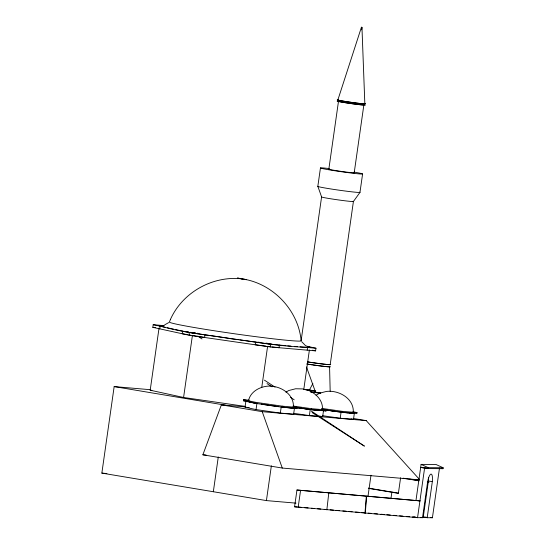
<?xml version="1.0" encoding="UTF-8"?>
<svg xmlns="http://www.w3.org/2000/svg" width="545" height="545" viewBox="0 0 545 545"><rect width="100%" height="100%" fill="white"/><g stroke="black" fill="none" stroke-linecap="round" stroke-linejoin="round"><path stroke-width="0.82" d="M364.973 513.138L366.335 496.27M365.279 513.158L366.642 496.297M326.843 509.854L328.785 493.041M296.003 503.144L266.416 500.596L101.854 473.108L114.164 386.589L150.42 389.709M309.029 346.715L315.971 348.228L315.589 350.871L270.34 346.974L188.958 335.209L152.825 327.341L153.2 324.697L164.093 325.637M245.638 406.447L183.583 397.475L150.195 390.206L159.017 328.24M160.141 326.21L159.76 328.853L158.677 328.267M182.616 331.108L182.241 333.751L187.712 334.698M188.958 335.209L189.333 332.566L175.395 329.534M183.583 397.475L192.405 335.509L204.586 337.471L204.968 334.828M192.794 332.77L195.226 333.22M213.333 491.726L218.286 456.955M293.087 406.563L297.134 407.435L296.984 408.484L282.337 407.244L255.537 403.382L243.383 400.759L243.533 399.71L249.228 400.194M255.591 342.144L255.217 344.787L265.94 346.164M255.537 403.382L255.687 402.333L243.533 399.71M256.041 409.581L256.913 403.498L245.89 401.12L245.025 407.204L256.041 409.581L280.334 413.083L293.612 414.207L294.477 408.123L286.18 407.422M261.75 387.413L267.595 346.375L269.502 346.62M270.34 346.974L270.722 344.331L286.03 345.653M279.408 345.08L279.033 347.724L271.887 346.899M266.416 500.596L271.362 465.825M280.334 413.083L281.206 406.999L284.524 407.279M282.337 407.244L282.487 406.195L297.134 407.435M301.133 340.659L321.591 196.909L317.837 186.322L320.46 167.908M328.839 169.12L338.5 101.247A12.835 0.47 8.1 0 0 338.724 101.397M307.182 350.149L307.557 347.499M303.797 389.334L309.397 349.972M361.607 29.846L361.962 27.332L361.424 27.25L337.88 99.898A13.645 0.497 8.1 0 0 354.005 102.719A13.645 0.497 8.1 0 0 363.467 103.346M428.547 477.733A8.992 2.337 -81.3 0 1 428.397 481.017L423.254 517.116L427.198 517.716L432.335 481.617A8.992 2.337 -81.3 0 0 431.081 474.041A8.992 2.337 -81.3 0 0 427.675 481.589L422.532 517.689L417.545 517.661L294.572 506.789L296.957 490.01L419.929 500.882L296.957 490.01M293.455 413.287L309.369 415.583L310.234 409.493L296.834 407.565M311.372 409.738L311.522 408.695L326.169 409.935L326.019 410.984L311.372 409.738L297.134 407.687M298.156 507.381L300.54 490.609M354.202 172.785L363.862 104.913A12.835 0.47 8.1 0 1 353.671 103.897A12.835 0.47 8.1 0 1 339.794 101.67M309.369 415.583L322.647 416.707L323.512 410.623M330.202 364.591L353.412 201.507L359.966 192.412L362.589 173.998M322.62 415.699L340.209 418.24L341.075 412.149L347.717 412.715M342.212 412.395L342.362 411.352L357.009 412.592L356.859 413.635L342.212 412.395L322.115 409.499M340.209 418.24L353.487 419.364L354.352 413.274L349.372 412.851M368.045 495.936L370.988 475.24M390.929 498.75L391.855 492.258L394.328 492.469M400.602 477.761L398.381 493.348L368.372 488.334M421.101 464.381L428.275 467.671L428.145 468.591L420.672 467.406L428.145 468.591L443.017 468.686L443.146 467.76L435.973 464.469L421.101 464.381L415.992 500.283L419.929 500.882M415.508 517.069L413.601 517.062L417.545 517.661L424.609 468.005L427.914 468.026M427.198 517.716L432.417 517.75L439.488 468.094M248.513 400.752C250.175 392.393 258.385 387.406 266.341 386.316L266.594 386.269C278.924 384.743 294.191 393.347 293.408 407.06M419.057 479.832L282.283 468.06L202.869 454.796L221.379 404.846L245.965 406.965M312.878 383.523L309.356 390.118A20.56 0.756 8.1 0 0 304.11 389.403M168.739 322.586L164.638 324.875M285.914 392.202L288.7 390.533L295.628 388.769L302.482 388.898L308.913 390.636M316.059 395.275L319.54 393.183L326.469 391.426C338.799 389.9 354.066 398.504 353.283 412.218M305.234 345.571L310.112 347.301C283.85 347.124 257.785 341.96 231.734 338.881C207.563 334.596 182.493 332.893 159.051 325.617L164.011 325.467M361.437 27.257L361.962 27.332L364.837 103.795M428.275 467.671L443.146 467.76M423.254 517.116L426.238 517.137M243.383 400.759L245.829 400.963M311.066 409.568L316.046 409.99M317.701 410.126L322.681 410.548M247.519 407.415L249.174 407.558M161.054 325.74L159.392 325.597L161.02 325.951M152.825 327.341L155.345 327.559M272.044 344.086L265.476 343.37M308.082 347.185L309.771 347.329L307.332 346.797M287.692 345.789L291.003 346.075M294.314 346.361L297.625 346.647M300.104 346.858L315.971 348.228M150.195 390.206L151.864 390.349M221.379 404.846L262.227 411.673L366.24 420.624L419.337 479.273M202.869 454.796L206.139 455.075M101.854 473.108L106.909 473.544M294.572 506.789L297.114 507.007M298.803 507.15L301.344 507.368M304.73 507.661L308.123 507.954M311.508 508.247L314.049 508.465M317.435 508.751L320.821 509.044M324.207 509.337L327.593 509.63M330.134 509.848L333.52 510.14M336.061 510.358L339.446 510.651M342.839 510.938L346.225 511.23M348.766 511.448L352.152 511.741M355.538 512.034L358.923 512.327M361.464 512.545L364.85 512.831M368.236 513.124L371.622 513.417M374.163 513.635L377.549 513.928M380.941 514.221L384.327 514.514M386.868 514.732L390.254 515.018M393.64 515.311L396.181 515.529M399.567 515.822L402.953 516.115M406.338 516.408L409.724 516.694M412.265 516.919L417.545 517.661M310.412 391.787L315.657 392.502A20.56 0.756 8.1 0 0 320.514 393.108M189.333 332.566L238.165 339.624M239.82 339.862L270.722 344.331M321.427 408.334L342.362 411.352M325.999 409.976L341.075 412.149M293.094 406.039L311.522 408.695M293.782 407.204L295.458 407.449M255.687 402.333L282.487 406.195M314.642 390.888L309.356 390.118L315.862 391.174M428.397 481.017L432.335 481.617M430.843 517.512L432.417 517.75M420.958 517.45L422.532 517.689M353.732 418.533L366.24 420.624M114.164 386.589L225.65 405.214M441.607 468.448L443.017 468.686M416.557 479.348L419.071 479.764M409.745 479.082L418.921 480.615M427.26 482.012L428.929 482.291M403.109 478.176L419.03 480.84M368.318 488.122L398.409 493.15M194.109 332.688L195.696 332.961M197.283 333.233L198.864 333.506M189.278 334.964L190.839 335.236M352.956 411.72L357.009 412.592M322.115 409.063L326.169 409.935M324.398 410.63L326.019 410.984M351.13 418.853L353.487 419.364M294.559 407.96L296.984 408.484M319.499 416.026L322.647 416.707M312.51 350.197L315.589 350.871M187.078 331.626L188.706 331.98M190.334 332.334L192.78 332.866L190.314 332.3M153.2 324.697L165.755 327.436M167.363 327.783L173.787 329.18M307.68 346.736L310.112 347.301M309.342 390.779C316.679 394.015 323.178 401.079 322.436 409.561M267.023 383.591L272.037 386.814M312.135 412.565L364.414 446.13L311.222 411.025M197.746 336.142L201.997 338.949M264.414 380.137L275.048 387.154M290.655 397.455L294.198 399.792M304.962 345.019L301.664 341.661M306.46 366.921L315.657 392.502M262.227 411.673L282.283 468.06M330.175 391.283L329.575 366.731A15.785 0.579 8.1 0 1 312.973 364.912M320.794 393.224A22.481 0.824 8.1 0 1 310.459 391.862M305.997 389.58A22.481 0.824 8.1 0 1 315.085 390.881M330.406 364.462A16.602 0.606 8.1 0 1 324.479 364.224A16.602 0.606 8.1 0 1 307.428 361.873M330.093 366.642A16.602 0.606 8.1 0 1 324.166 366.404A16.602 0.606 8.1 0 1 307.114 364.053M312.162 364.796A15.785 0.579 8.1 0 1 306.712 363.958M329.923 364.394A16.105 0.593 8.1 0 1 324.173 364.162A16.105 0.593 8.1 0 1 307.632 361.887M353.133 201.309A16.105 0.593 8.1 0 1 338.561 199.954A16.105 0.593 8.1 0 1 321.591 196.909M354.134 172.118A21.323 0.783 8.1 0 1 357.118 173.705A21.323 0.783 8.1 0 1 325.828 169.25A21.323 0.783 8.1 0 1 329.023 168.541M359.598 192.153A21.323 0.783 8.1 0 1 340.298 190.355A21.323 0.783 8.1 0 1 317.837 186.322M353.978 172.636A12.835 0.47 8.1 0 1 340.7 171.314A12.835 0.47 8.1 0 1 329.487 169.093M365.034 104.94A14.265 0.525 8.1 0 1 350.272 103.475A14.265 0.525 8.1 0 1 337.805 101.009M364.019 103.414A14.265 0.525 8.1 0 1 352.295 102.508A14.265 0.525 8.1 0 1 337.975 99.776M246.231 279.748A70.659 37.278 -80.6 0 0 242.763 278.986L237.416 278.052A69.808 44.24 -80.2 0 1 242.362 279.176M267.711 343.35A67.771 2.487 8.1 0 1 265.912 343.132M259.549 342.342A67.771 2.487 8.1 0 1 257.901 342.131M292.624 408.035A22.849 0.838 8.1 0 1 284.865 407.367M284.163 407.292A22.849 0.838 8.1 0 1 282.685 407.115M278.693 406.625A22.849 0.838 8.1 0 1 261.396 404.138M254.413 402.959A22.849 0.838 8.1 0 1 249.63 401.992M321.652 410.535A22.849 0.838 8.1 0 1 311.72 409.615M307.727 409.118A22.849 0.838 8.1 0 1 296.841 407.619M352.499 413.192A22.849 0.838 8.1 0 1 343.316 412.361M337.832 411.679A22.849 0.838 8.1 0 1 325.351 409.929M170.469 319.363L169.447 321.966A66.565 2.439 8.1 0 0 232.817 333.526A66.565 2.439 8.1 0 0 301.153 340.87C298.422 310.228 273.086 283.673 242.763 278.972C213.279 275.157 182.616 292.147 170.469 319.363"/></g></svg>
